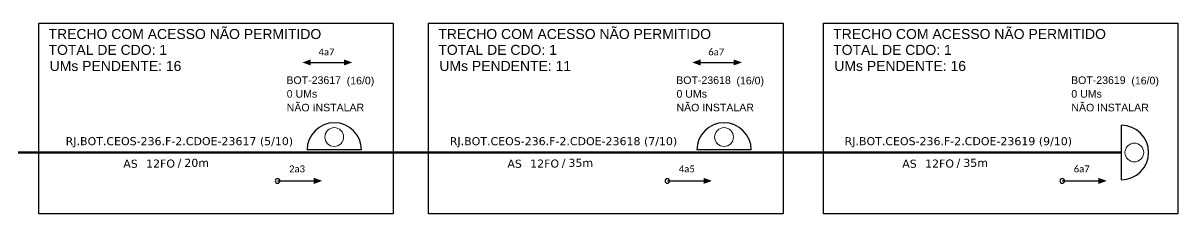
# Model space of a CAD drawing. Header units: millimetres. Extents: x 3529 to 4115, y -888 to 248.
# Drawn here: x 3862.8 to 4115.2, y -707.2 to -665.6 of the extents above; entities that cross this region are included whole.
import ezdxf
from ezdxf.enums import TextEntityAlignment as Align

# ---------------------------------------------------------------- set-up
doc = ezdxf.new("R2010")
doc.units = ezdxf.units.MM
for name, color, linetype, lineweight in [("20.0-LEGENDA DOS CDO'S", 1, 'Continuous', 0), ('20.2-CDO_POSTE', 1, 'Continuous', 5), ('40.1-ETIQUETAS', 1, 'Continuous', 20)]:
    doc.layers.add(name, color=color, linetype=linetype, lineweight=lineweight)
doc.layers.add('CAP a instalar', color=1, linetype='Continuous')
doc.layers.add('SETA', color=7, linetype='Continuous')
doc.styles.add('ARIAL', font='arial.ttf')
doc.styles.add('siredit', font='verdana.ttf')
doc.linetypes.add('FENCELINE1', pattern='A,0.25,-0.1,[133,ltypeshp.shx,S=0.1,R=0,X=-0.1,Y=0],-0.1,1', length=1.45)

# ---------------------------------------------------------------- blocks, each defined once
blk = doc.blocks.new('CDOE-TEXTO PADRÃO')
at = {"layer": "20.0-LEGENDA DOS CDO'S", "color": 0, "style": 'ARIAL'}
for tag, p in [('CDO_N', (0.49, 7.39)), ('CORDOALHA', (0.5, 4.33)), ('SAP', (0.51, 1.67)), ('SPLITER_1', (0.59, -0.91)), ('SPLITER_2', (0.6, -3.55)), ('(XX-XX_F)S', (0.54, -8.29)), ('(XX-XX_L)S', (0.55, -10.83)), ('UMS', (0.55, -13.15))]:
    blk.add_attdef(tag, p, '', height=1.7, rotation=0.118, dxfattribs=at)
blk.add_attdef('FIBRAS_UTILIZADAS', text='', height=1.7, rotation=0.118, dxfattribs=at).set_placement((19.77, 7.43), align=Align.CENTER)
blk = doc.blocks.new('ETIQUETA_RS5F')
at = {"layer": '40.1-ETIQUETAS', "color": 0, "style": 'siredit'}
blk.add_text('/', height=1.5, dxfattribs=at).set_placement((1.55, -1.95), align=Align.MIDDLE_RIGHT)
for tag, p in [('ETIQUETA_R_PRIMARIA', (1.18, 4.1)), ('ETIQUETA_R_SECUNDARIA', (1.18, 2.1)), ('F_ATIVAS/F_MORTAS', (1.11, -4.24))]:
    blk.add_attdef(tag, text='', height=1.5, dxfattribs=at).set_placement(p, align=Align.MIDDLE_CENTER)
for tag, p in [('TIPO_CABO', (-6.62, -2.12)), ('CAP_CABO', (0.37, -2.09))]:
    blk.add_attdef(tag, text='', height=1.5, dxfattribs=at).set_placement(p, align=Align.MIDDLE_RIGHT)
blk.add_attdef('METROS', text='', height=1.5, dxfattribs=at).set_placement((2.11, -1.95), align=Align.MIDDLE_LEFT)
for tag, p in [('FUSÃO_1', (0.82, -8.39)), ('FUSÃO_2', (0.82, -10.6)), ('FUSÃO_3', (0.82, -12.93)), ('FUSÃO_4', (0.82, -15.14)), ('FUSÃO_5', (0.82, -17.16))]:
    blk.add_attdef(tag, text='', height=1.5, dxfattribs=at).set_placement(p, align=Align.CENTER)

msp = doc.modelspace()

# ---------------------------------------------------------------- linework, layer by layer
at = {"color": 8}
for p, q in [((4102.85, -699.77, 2), (4102.85, -687.87, 2)), ((3936.76, -693.27, 2), (3924.86, -693.27, 2)), ((4021.94, -693.27, 2), (4010.05, -693.27, 2))]:
    msp.add_line(p, q, dxfattribs=at)
at = {"color": 3, "elevation": 2.94}
for points in [[(3866.24, -665.58), (3943.71, -665.58), (3943.71, -707.22), (3866.24, -707.22)], [(3951.43, -665.58), (4028.9, -665.58), (4028.9, -707.22), (3951.43, -707.22)], [(4037.73, -665.58), (4115.2, -665.58), (4115.2, -707.22), (4037.73, -707.22)]]:
    msp.add_lwpolyline(points, close=True, dxfattribs=at)
at = {"elevation": 2}
for points in [[(3917.92, -700.03, 1), (3918.92, -700.03, 1)], [(4003.11, -700.03, 1), (4004.11, -700.03, 1)], [(4089.42, -700.03, 1), (4090.42, -700.03, 1)]]:
    msp.add_lwpolyline(points, format="xyb", close=True, dxfattribs=at)
at = {"color": 8}
for centre, start, end in [((3930.81, -693.27, 2), 0, 180), ((4016, -693.27, 2), 0, 180), ((4102.85, -693.82, 2), 270, 90)]:
    msp.add_arc(centre, 5.95, start, end, dxfattribs=at)
at = {"layer": '20.2-CDO_POSTE', "color": 8}
for centre in [(3930.81, -690.45, 2), (4016, -690.45, 2), (4105.68, -693.82, 2)]:
    msp.add_circle(centre, 2.05, dxfattribs=at)
at = {"layer": 'CAP a instalar', "color": 8, "linetype": 'FENCELINE1', "ltscale": 7, "const_width": 0.467, "elevation": 2}
for points in [[(3930.81, -693.82), (3846.46, -693.82)], [(4016, -693.82), (3930.81, -693.82)], [(4102.85, -693.82), (4016, -693.82)]]:
    msp.add_lwpolyline(points, dxfattribs=at)
at = {"layer": 'SETA', "elevation": 2}
for points in [[(3924.99, -674.18), (3933.59, -674.18)], [(4010.18, -674.18), (4018.77, -674.18)], [(3918.42, -700.03), (3927.02, -700.03)], [(4003.61, -700.03), (4012.21, -700.03)], [(4089.92, -700.03), (4098.51, -700.03)]]:
    msp.add_lwpolyline(points, dxfattribs=at)
at = {"layer": 'SETA'}
for points in [[(3925.68, -673.5, 2), (3923.85, -674.17, 2), (3925.68, -674.83, 2)], [(3932.9, -673.5, 2), (3934.73, -674.17, 2), (3932.9, -674.83, 2)], [(4010.87, -673.5, 2), (4009.04, -674.17, 2), (4010.87, -674.83, 2)], [(4018.08, -673.5, 2), (4019.92, -674.17, 2), (4018.08, -674.83, 2)], [(3926.33, -699.35, 2), (3928.16, -700.02, 2), (3926.33, -700.69, 2)], [(4011.52, -699.35, 2), (4013.35, -700.02, 2), (4011.52, -700.69, 2)], [(4097.82, -699.35, 2), (4099.65, -700.02, 2), (4097.82, -700.69, 2)]]:
    msp.add_solid(points, dxfattribs=at)

# ---------------------------------------------------------------- block references
at = {"layer": '20.2-CDO_POSTE', "color": 8}
ref = msp.add_blockref('CDOE-TEXTO PADRÃO', (3927.45, -689.94, 2), dxfattribs=dict(at, xscale=0.9720000028610228, yscale=0.9720000028610228, zscale=0.9720000028610228))
ref.add_attrib('CDO_N', 'BOT-23617', (3920.36, -678.87, 2), dxfattribs={"layer": "20.0-LEGENDA DOS CDO'S", "color": 0, "height": 1.652, "rotation": 0.118, "style": 'ARIAL'})
ref.add_attrib('CORDOALHA', '0 UMs', (3920.42, -681.85, 2), dxfattribs={"layer": "20.0-LEGENDA DOS CDO'S", "color": 0, "height": 1.652, "rotation": 0.118, "style": 'ARIAL'})
ref.add_attrib('SAP', 'NÃO INSTALAR', (3920.42, -684.85, 2), dxfattribs={"layer": "20.0-LEGENDA DOS CDO'S", "color": 0, "height": 1.6523, "rotation": 0.118, "style": 'ARIAL'})
ref.add_attrib('FIBRAS_UTILIZADAS', '  (16/0)', dxfattribs={"layer": "20.0-LEGENDA DOS CDO'S", "color": 0, "height": 1.652, "rotation": 0.118, "style": 'ARIAL'}).set_placement((3935.9, -678.95, 2), align=Align.CENTER)
ref = msp.add_blockref('CDOE-TEXTO PADRÃO', (4012.64, -689.94, 2), dxfattribs=dict(at, xscale=0.9720000028610228, yscale=0.9720000028610228, zscale=0.9720000028610228))
ref.add_attrib('CDO_N', 'BOT-23618', (4005.55, -678.87, 2), dxfattribs={"layer": "20.0-LEGENDA DOS CDO'S", "color": 0, "height": 1.652, "rotation": 0.118, "style": 'ARIAL'})
ref.add_attrib('CORDOALHA', '0 UMs', (4005.61, -681.85, 2), dxfattribs={"layer": "20.0-LEGENDA DOS CDO'S", "color": 0, "height": 1.652, "rotation": 0.118, "style": 'ARIAL'})
ref.add_attrib('SAP', 'NÃO INSTALAR', (4005.61, -684.85, 2), dxfattribs={"layer": "20.0-LEGENDA DOS CDO'S", "color": 0, "height": 1.6523, "rotation": 0.118, "style": 'ARIAL'})
ref.add_attrib('FIBRAS_UTILIZADAS', '  (16/0)', dxfattribs={"layer": "20.0-LEGENDA DOS CDO'S", "color": 0, "height": 1.652, "rotation": 0.118, "style": 'ARIAL'}).set_placement((4021.09, -678.95, 2), align=Align.CENTER)
ref = msp.add_blockref('CDOE-TEXTO PADRÃO', (4098.94, -689.94, 2), dxfattribs=dict(at, xscale=0.9720000028610228, yscale=0.9720000028610228, zscale=0.9720000028610228))
ref.add_attrib('CDO_N', 'BOT-23619', (4091.85, -678.87, 2), dxfattribs={"layer": "20.0-LEGENDA DOS CDO'S", "color": 0, "height": 1.652, "rotation": 0.118, "style": 'ARIAL'})
ref.add_attrib('CORDOALHA', '0 UMs', (4091.91, -681.85, 2), dxfattribs={"layer": "20.0-LEGENDA DOS CDO'S", "color": 0, "height": 1.652, "rotation": 0.118, "style": 'ARIAL'})
ref.add_attrib('SAP', 'NÃO INSTALAR', (4091.91, -684.85, 2), dxfattribs={"layer": "20.0-LEGENDA DOS CDO'S", "color": 0, "height": 1.6523, "rotation": 0.118, "style": 'ARIAL'})
ref.add_attrib('FIBRAS_UTILIZADAS', '  (16/0)', dxfattribs={"layer": "20.0-LEGENDA DOS CDO'S", "color": 0, "height": 1.652, "rotation": 0.118, "style": 'ARIAL'}).set_placement((4107.4, -678.95, 2), align=Align.CENTER)
at = {"layer": '40.1-ETIQUETAS', "color": 8}
ref = msp.add_blockref('ETIQUETA_RS5F', (3895.58, -693.8, 2), dxfattribs=dict(at, xscale=1.16639998499977, yscale=1.16639998499977, zscale=1.16639998499977))
ref.add_attrib('ETIQUETA_R_SECUNDARIA', 'RJ.BOT.CEOS-236.F-2.CDOE-23617 (5/10)', dxfattribs={"color": 0, "height": 1.7496, "style": 'siredit'}).set_placement((3896.96, -691.35, 2), align=Align.MIDDLE_CENTER)
ref.add_attrib('TIPO_CABO', 'AS', dxfattribs={"color": 0, "height": 1.75, "style": 'siredit'}).set_placement((3887.86, -696.27, 2), align=Align.MIDDLE_RIGHT)
ref.add_attrib('CAP_CABO', '12FO', dxfattribs={"color": 0, "height": 1.75, "style": 'siredit'}).set_placement((3896, -696.24, 2), align=Align.MIDDLE_RIGHT)
ref.add_attrib('METROS', '20m', dxfattribs={"color": 0, "height": 1.75, "style": 'siredit'}).set_placement((3898.04, -696.08, 2), align=Align.MIDDLE_LEFT)
ref = msp.add_blockref('ETIQUETA_RS5F', (3979.53, -693.8, 2), dxfattribs=dict(at, xscale=1.16639998499977, yscale=1.16639998499977, zscale=1.16639998499977))
ref.add_attrib('ETIQUETA_R_SECUNDARIA', 'RJ.BOT.CEOS-236.F-2.CDOE-23618 (7/10)', dxfattribs={"color": 0, "height": 1.7496, "style": 'siredit'}).set_placement((3980.91, -691.35, 2), align=Align.MIDDLE_CENTER)
ref.add_attrib('TIPO_CABO', 'AS', dxfattribs={"color": 0, "height": 1.75, "style": 'siredit'}).set_placement((3971.81, -696.27, 2), align=Align.MIDDLE_RIGHT)
ref.add_attrib('CAP_CABO', '12FO', dxfattribs={"color": 0, "height": 1.75, "style": 'siredit'}).set_placement((3979.95, -696.24, 2), align=Align.MIDDLE_RIGHT)
ref.add_attrib('METROS', '35m', dxfattribs={"color": 0, "height": 1.75, "style": 'siredit'}).set_placement((3981.99, -696.08, 2), align=Align.MIDDLE_LEFT)
ref = msp.add_blockref('ETIQUETA_RS5F', (4065.83, -693.8, 2), dxfattribs=dict(at, xscale=1.16639998499977, yscale=1.16639998499977, zscale=1.16639998499977))
ref.add_attrib('ETIQUETA_R_SECUNDARIA', 'RJ.BOT.CEOS-236.F-2.CDOE-23619 (9/10)', dxfattribs={"color": 0, "height": 1.7496, "style": 'siredit'}).set_placement((4067.21, -691.35, 2), align=Align.MIDDLE_CENTER)
ref.add_attrib('TIPO_CABO', 'AS', dxfattribs={"color": 0, "height": 1.75, "style": 'siredit'}).set_placement((4058.12, -696.27, 2), align=Align.MIDDLE_RIGHT)
ref.add_attrib('CAP_CABO', '12FO', dxfattribs={"color": 0, "height": 1.75, "style": 'siredit'}).set_placement((4066.26, -696.24, 2), align=Align.MIDDLE_RIGHT)
ref.add_attrib('METROS', '35m', dxfattribs={"color": 0, "height": 1.75, "style": 'siredit'}).set_placement((4068.3, -696.08, 2), align=Align.MIDDLE_LEFT)

# ---------------------------------------------------------------- texts
at = {"color": 3, "style": 'ARIAL'}
for s, p in [('TRECHO COM ACESSO NÃO PERMITIDO', (3868.36, -669.05, 2)), ('TRECHO COM ACESSO NÃO PERMITIDO', (3953.55, -669.05, 2)), ('TRECHO COM ACESSO NÃO PERMITIDO', (4039.86, -669.05, 2)), ('TOTAL DE CDO: 1', (3868.36, -672.51, 2)), ('TOTAL DE CDO: 1', (3953.55, -672.51, 2)), ('TOTAL DE CDO: 1', (4039.86, -672.51, 2)), ('UMs PENDENTE: 16', (3868.6, -676.02, 2)), ('UMs PENDENTE: 11', (3953.79, -676.02, 2)), ('UMs PENDENTE: 16', (4040.1, -676.02, 2))]:
    msp.add_text(s, height=2.182, dxfattribs=at).set_placement(p)
at = {"char_height": 1.5, "width": 25.3588, "attachment_point": 5}
for s, insert in [('\\C7;\\fCalibri|b0|i0|c0|p34;4a7', (3929.11, -671.88, 2)), ('\\C7;\\fCalibri|b0|i0|c0|p34;6a7', (4014.3, -671.88, 2)), ('\\C7;\\fCalibri|b0|i0|c0|p34;2a3', (3922.67, -697.41, 2)), ('\\C7;\\fCalibri|b0|i0|c0|p34;6a7', (4094.17, -697.41, 2)), ('\\C7;\\fCalibri|b0|i0|c0|p34;4a5', (4007.86, -697.41, 2))]:
    msp.add_mtext(s, dxfattribs=dict(at, insert=insert))

doc.saveas('drawing.dxf')
